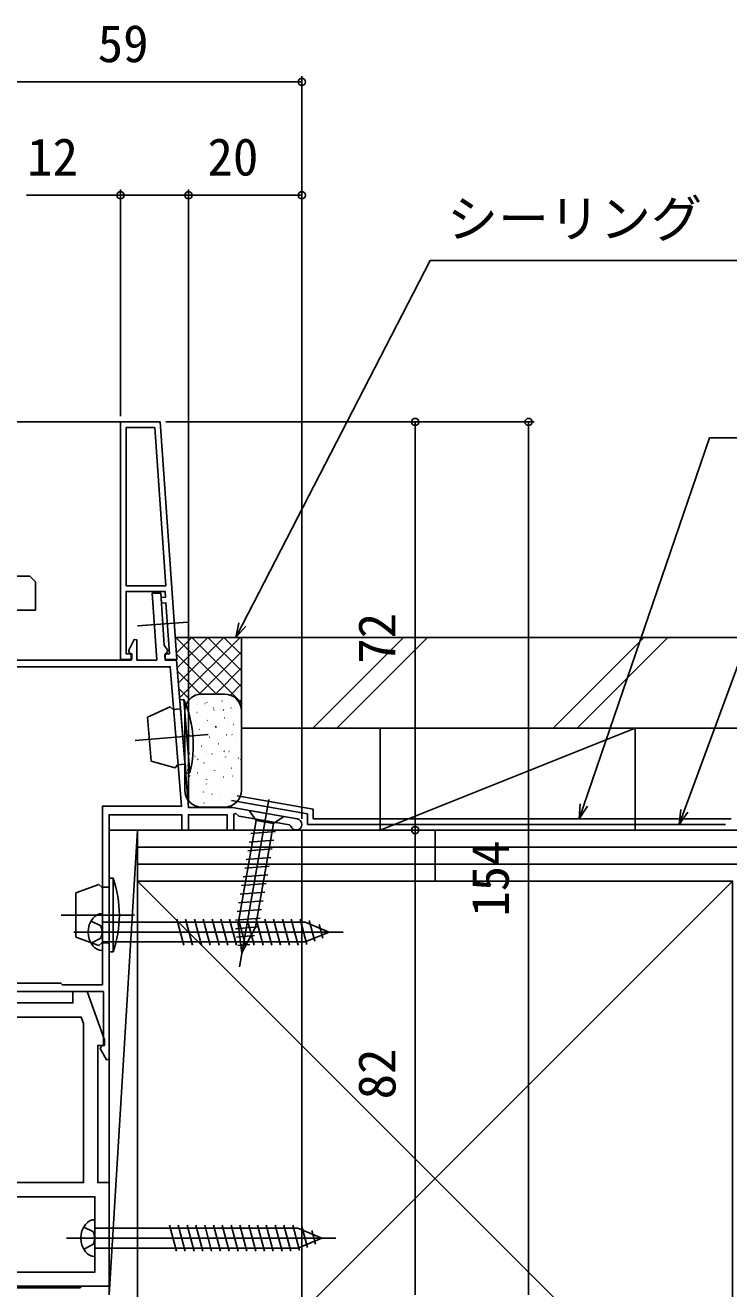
# Model space of a CAD drawing. Units: millimetres, scale not verified. Extents: x -525 to 525, y -786 to 786.
# Drawn here: x 164.3 to 288.4, y 168.5 to 391.4 of the extents above; entities that cross this region are included whole.
import ezdxf
from ezdxf.enums import TextEntityAlignment as Align

# ---------------------------------------------------------------- set-up
doc = ezdxf.new("R2010")
doc.units = ezdxf.units.MM
doc.header["$LTSCALE"] = 4
for name, color, linetype in [('0-2_YKK_11', 7, 'Continuous'), ('0-4_YKK_12', 2, 'Continuous'), ('0-5_YKK_13', 4, 'Continuous'), ('0-7_YKK_D', 6, 'Continuous'), ('0-9_YSS_K', 3, 'Continuous')]:
    doc.layers.add(name, color=color, linetype=linetype)
doc.styles.add('ＭＳ ゴシック', font='')
doc.styles.get('ＭＳ ゴシック').set_extended_font_data('MS Gothic')

msp = doc.modelspace()

# ---------------------------------------------------------------- linework, layer by layer
at = {"layer": '0-2_YKK_11'}
for p, q in [((187.186, 320.4), (189.131, 292.5)), ((174.618, 215.249), (174.618, 187.2)), ((150.118, 168.9), (179.118, 168.9))]:
    msp.add_line(p, q, dxfattribs=at)
for points in [[(191.04, 279.5), (188.118, 321.4), (181.118, 321.4), (181.118, 279.5), (183.118, 279.5), (183.118, 280.5), (182.118, 280.5), (182.118, 291.5), (189, 291.5), (189.07, 290.498), (188.272, 290.442), (188.342, 289.444), (189.14, 289.5), (189.767, 280.5), (189.018, 280.5), (189.018, 279.5)], [(187.186, 320.4), (182.118, 320.4), (182.118, 292.5), (189.131, 292.5)], [(155.518, 222.1), (155.518, 278.2), (189.911, 278.2), (191.898, 253.6), (177.918, 253.6), (177.918, 222.1), (170.918, 222.1), (170.618, 222.4), (162.618, 222.4), (162.318, 222.1)], [(174.618, 215.249), (174.198, 216.4), (161.118, 216.4), (161.118, 214.9), (156.618, 214.9), (156.618, 187.2), (174.618, 187.2)], [(156.618, 171.4), (176.618, 171.4), (176.618, 184.7), (156.618, 184.7)]]:
    msp.add_lwpolyline(points, close=True, dxfattribs=at)
for points in [[(154.118, 222.9), (154.118, 279.4), (183.018, 279.4), (183.018, 280.308), (182.768, 280.604), (182.55, 281.034), (183.556, 283.047), (184.018, 282.937), (184.018, 279.4), (187.515, 279.4), (186.715, 291.2), (188.218, 291.2), (188.842, 281.998), (189.467, 281.067), (189.238, 280.601), (188.959, 280.281), (189.018, 279.4), (191.018, 279.4), (193.118, 253.4), (200.863, 253.4), (212.292, 251.385)], [(211.164, 250.1), (210.93, 250.305), (202.009, 251.878), (201.465, 252.335), (201.118, 252.173), (201.118, 249.4), (199.918, 249.4), (199.918, 252.1), (193.118, 252.1), (193.118, 249.4), (191.918, 249.4), (191.918, 252.1), (179.118, 252.1), (179.118, 208.968), (178.669, 208.851), (177.556, 210.854), (177.818, 211.3), (178.118, 211.6), (178.118, 220.9), (155.318, 220.9)], [(150.118, 168.9), (179.118, 168.9), (179.118, 187.2), (177.118, 187.2), (177.118, 211.4), (178.318, 211.4), (178.318, 212.4), (175.218, 220.9), (172.718, 220.9), (172.718, 218.9), (161.118, 218.9), (161.118, 220.9), (157.84, 220.9), (157.561, 220.271), (158.618, 219.1), (158.618, 217.4), (154.818, 217.4), (154.818, 217.7)], [(179.118, 167.4), (179.118, 168.9), (174.318, 168.9), (174.125, 168.75), (173.931, 168.6), (150.118, 168.6)]]:
    msp.add_lwpolyline(points, dxfattribs=at)
msp.add_arc((212.118, 250.4), 1, 197.48645, 80.00001, dxfattribs=at)
at = {"layer": '0-4_YKK_12'}
msp.add_line((181.618, 321.4), (-17.498, 321.4), dxfattribs=at)
at = {"layer": '0-5_YKK_13'}
for p, q in [((165.118, 294.2), (129.118, 294.2)), ((165.118, 294.2), (166.118, 293.2)), ((166.118, 289.7), (166.118, 293.2)), ((166.118, 288.2), (139.818, 288.2)), ((166.118, 289.7), (166.118, 288.2)), ((193.013, 286.069), (184.096, 285.447)), ((192.297, 272.436), (191.585, 272.379)), ((192.632, 259.421), (191.585, 272.379)), ((192.297, 272.436), (193.344, 259.479)), ((185.913, 269.32), (186.542, 261.53)), ((196.58, 266.261), (183.69, 265.22)), ((192.632, 259.421), (192.503, 261.016)), ((192.632, 259.421), (193.344, 259.479)), ((207.31, 254.802), (202.1, 225.258)), ((205.08, 251.083), (201.861, 232.83)), ((208.133, 250.544), (204.914, 232.292)), ((209.928, 251.802), (208.133, 250.544)), ((208.179, 247.638), (203.847, 247.259)), ((208.448, 249.167), (204.117, 248.789)), ((207.909, 246.109), (203.578, 245.73)), ((207.37, 243.05), (203.038, 242.671)), ((207.64, 244.58), (203.308, 244.201)), ((179.833, 240.9), (179.118, 240.9)), ((179.118, 227.9), (179.118, 240.9)), ((179.833, 240.9), (179.833, 227.9)), ((207.1, 241.521), (202.769, 241.142)), ((206.831, 239.992), (202.499, 239.613)), ((173.218, 238.308), (173.218, 230.492)), ((206.291, 236.933), (201.96, 236.554)), ((206.561, 238.462), (202.229, 238.083)), ((183.604, 234.4), (170.672, 234.4)), ((177.918, 228.15), (177.918, 234.65)), ((206.022, 235.404), (201.69, 235.025)), ((175.926, 233.35), (177.646, 232.492)), ((177.918, 231.4), (177.646, 232.492)), ((177.918, 233.15), (213.693, 233.15)), ((191.062, 233.7), (192.295, 229.1)), ((192.615, 233.7), (193.847, 229.1)), ((194.168, 233.7), (195.4, 229.1)), ((195.721, 233.7), (196.953, 229.1)), ((197.274, 233.7), (198.506, 229.1)), ((198.827, 233.7), (200.059, 229.1)), ((200.379, 233.7), (201.612, 229.1)), ((205.482, 232.345), (201.417, 231.989)), ((205.752, 233.874), (201.42, 233.495)), ((202.534, 227.72), (201.861, 232.83)), ((202.534, 227.72), (201.861, 232.83)), ((201.932, 233.7), (203.165, 229.1)), ((202.534, 227.72), (204.914, 232.292)), ((203.485, 233.7), (204.718, 229.1)), ((205.038, 233.7), (206.271, 229.1)), ((206.591, 233.7), (207.824, 229.1)), ((208.144, 233.7), (209.377, 229.1)), ((209.697, 233.7), (210.929, 229.1)), ((211.25, 233.7), (212.482, 229.1)), ((212.803, 233.7), (214.012, 229.187)), ((217.918, 231.4), (213.693, 233.15)), ((214.425, 233.442), (215.41, 229.766)), ((216.171, 232.719), (216.808, 230.345)), ((172.918, 231.4), (220.418, 231.4)), ((175.926, 229.45), (177.646, 230.308)), ((177.918, 231.4), (177.646, 230.308)), ((177.918, 229.65), (213.693, 229.65)), ((204.745, 230.775), (201.613, 230.501)), ((217.918, 231.4), (213.693, 229.65)), ((217.918, 231.4), (213.693, 229.65)), ((179.118, 227.9), (179.118, 229.5)), ((179.118, 227.9), (179.833, 227.9)), ((203.923, 229.197), (201.809, 229.012)), ((176.618, 174.15), (176.618, 180.65)), ((174.626, 179.35), (176.346, 178.492)), ((176.618, 177.4), (176.346, 178.492)), ((176.618, 179.15), (212.393, 179.15)), ((189.762, 179.7), (190.995, 175.1)), ((191.315, 179.7), (192.547, 175.1)), ((192.868, 179.7), (194.1, 175.1)), ((194.421, 179.7), (195.653, 175.1)), ((195.974, 179.7), (197.206, 175.1)), ((197.527, 179.7), (198.759, 175.1)), ((199.079, 179.7), (200.312, 175.1)), ((200.632, 179.7), (201.865, 175.1)), ((202.185, 179.7), (203.418, 175.1)), ((203.738, 179.7), (204.971, 175.1)), ((205.291, 179.7), (206.524, 175.1)), ((206.844, 179.7), (208.077, 175.1)), ((208.397, 179.7), (209.629, 175.1)), ((209.95, 179.7), (211.182, 175.1)), ((211.503, 179.7), (212.712, 175.187)), ((216.618, 177.4), (212.393, 179.15)), ((213.125, 179.442), (214.11, 175.766)), ((214.871, 178.719), (215.508, 176.345)), ((171.618, 177.4), (219.118, 177.4)), ((174.626, 175.45), (176.346, 176.308)), ((176.618, 177.4), (176.346, 176.308)), ((216.618, 177.4), (212.393, 175.65)), ((216.618, 177.4), (212.393, 175.65)), ((176.618, 175.65), (212.393, 175.65))]:
    msp.add_line(p, q, dxfattribs=at)
for points in [[(191.714, 270.784), (190.418, 270.679), (189.88, 271.138), (185.913, 269.32)], [(192.503, 261.016), (191.207, 260.911), (190.749, 260.373), (186.542, 261.53)], [(209.928, 251.802), (203.823, 252.878), (205.08, 251.083), (208.133, 250.544)], [(179.118, 239.3), (177.818, 239.3), (177.318, 239.8), (173.218, 238.308)], [(179.118, 229.5), (177.818, 229.5), (177.318, 229), (173.218, 230.492)]]:
    msp.add_lwpolyline(points, dxfattribs=at)
for centre, radius, start, end in [((173.968, 264.435), 20, 345.65214, 23.58329), ((160.918, 234.4), 20, 341.03444, 18.96559), ((177.906, 232.55), 2.1, 89.66112, 142.75083), ((179.418, 231.4), 4, 142.75083, 217.24917), ((177.906, 230.25), 2.1, 217.24917, 270.33888), ((176.606, 178.55), 2.1, 89.66112, 142.75083), ((178.118, 177.4), 4, 142.75083, 217.24917), ((176.606, 176.25), 2.1, 217.24917, 270.33888)]:
    msp.add_arc(centre, radius, start, end, dxfattribs=at)
at = {"layer": '0-7_YKK_D'}
for p, q in [((154.118, 381.4), (213.118, 381.4)), ((213.118, 251.4), (213.118, 382.4)), ((181.118, 322.4), (181.118, 362.4)), ((193.118, 254.4), (193.118, 362.4)), ((193.118, 254.4), (193.118, 362.4)), ((193.118, 361.4), (213.118, 361.4)), ((213.118, 251.4), (213.118, 362.4)), ((189.118, 321.4), (234.118, 321.4)), ((189.118, 321.4), (254.118, 321.4)), ((233.118, 321.4), (233.118, 249.4)), ((253.118, 167.4), (253.118, 321.4)), ((213.118, 249.4), (234.118, 249.4)), ((213.118, 249.4), (234.118, 249.4)), ((213.118, 249.4), (213.118, 52.4)), ((233.118, 249.4), (233.118, 167.4))]:
    msp.add_line(p, q, dxfattribs=at)
for points in [[(193.118, 361.4), (181.118, 361.4), (164.523, 361.4)], [(201.454, 283.4), (202.623, 285.666), (235.785, 349.92), (333.323, 349.92)], [(262.068, 251.4), (262.894, 253.812), (285.068, 318.582), (386.545, 318.582)], [(279.718, 250.4), (280.6, 252.793), (294.514, 290.57), (395.632, 290.57)], [(203.23, 285.353), (201.454, 283.4), (202.016, 285.979)], [(263.54, 253.591), (262.068, 251.4), (262.247, 254.034)], [(281.241, 252.557), (279.718, 250.4), (279.958, 253.029)]]:
    msp.add_lwpolyline(points, dxfattribs=at)
for centre in [(213.118, 381.4), (181.118, 361.4), (193.118, 361.4), (193.118, 361.4), (213.118, 361.4), (233.118, 321.4), (253.118, 321.4), (233.118, 249.4), (233.118, 249.4)]:
    msp.add_circle(centre, 0.637, dxfattribs=at)
at = {"layer": '0-9_YSS_K'}
for p, q in [((190.749, 283.256), (190.893, 283.4)), ((202.47, 271.822), (190.893, 283.4)), ((190.991, 280.669), (193.722, 283.4)), ((191.202, 278.052), (196.55, 283.4)), ((191.344, 275.366), (199.378, 283.4)), ((191.555, 272.749), (202.207, 283.4)), ((202.47, 274.651), (193.722, 283.4)), ((202.47, 277.479), (196.55, 283.4)), ((202.471, 280.308), (199.378, 283.4)), ((202.471, 283.136), (202.207, 283.4)), ((374.996, 283.4), (202.47, 283.4)), ((202.47, 270.4), (202.471, 283.4)), ((215.037, 267.4), (231.037, 283.4)), ((235.28, 283.4), (219.28, 267.4)), ((257.463, 267.4), (273.463, 283.4)), ((261.706, 267.4), (277.706, 283.4)), ((198.065, 273.4), (191.008, 280.457)), ((194.998, 273.363), (202.471, 280.835)), ((195.245, 273.392), (191.256, 277.38)), ((197.864, 273.4), (202.47, 278.007)), ((193.318, 272.49), (191.423, 274.384)), ((200.507, 273.215), (202.47, 275.178)), ((193.318, 272.49), (193.3, 272.507)), ((194.163, 273.084), (194.213, 273.091)), ((195.47, 273.4), (199.47, 273.4)), ((199, 272.142), (199.049, 272.149)), ((201.009, 272.938), (201.019, 272.937)), ((202.051, 271.93), (202.47, 272.35)), ((192.47, 256.437), (192.47, 270.4)), ((192.981, 271.284), (193.03, 271.291)), ((194.585, 270.124), (194.635, 270.131)), ((194.641, 271.489), (194.65, 271.488)), ((195.99, 271.713), (196.04, 271.72)), ((196.335, 271.969), (196.425, 271.926)), ((197.493, 270.915), (197.503, 270.913)), ((197.595, 270.553), (197.644, 270.56)), ((199.248, 270.586), (199.339, 270.543)), ((200.605, 270.982), (200.654, 270.989)), ((200.738, 270.261), (200.748, 270.259)), ((202.47, 270.4), (202.47, 256.437)), ((193.402, 268.324), (193.452, 268.331)), ((194.37, 268.812), (194.379, 268.81)), ((196.412, 268.753), (196.462, 268.76)), ((197.271, 268.228), (197.281, 268.226)), ((197.846, 267.635), (197.936, 267.592)), ((198.017, 267.593), (198.066, 267.6)), ((199.422, 269.182), (199.471, 269.189)), ((200.124, 267.653), (200.134, 267.651)), ((201.026, 268.022), (201.076, 268.029)), ((202.431, 269.611), (202.47, 269.617)), ((193.195, 266.226), (193.286, 266.183)), ((193.756, 266.204), (193.765, 266.202)), ((193.824, 265.364), (193.874, 265.371)), ((195.007, 267.164), (195.057, 267.171)), ((196.834, 265.793), (196.883, 265.8)), ((197, 265.551), (197.01, 265.549)), ((199.844, 266.222), (199.893, 266.229)), ((200.759, 266.253), (200.85, 266.21)), ((226.918, 249.4), (271.918, 267.4)), ((226.918, 267.4), (226.918, 249.4)), ((226.918, 267.4), (271.918, 267.4)), ((193.534, 263.517), (193.543, 263.515)), ((195.429, 264.204), (195.479, 264.211)), ((198.439, 264.633), (198.488, 264.64)), ((199.357, 263.302), (199.447, 263.259)), ((199.902, 264.966), (199.912, 264.964)), ((200.265, 263.262), (200.315, 263.269)), ((201.448, 265.062), (201.498, 265.069)), ((193.263, 260.84), (193.272, 260.838)), ((193.342, 262.907), (193.292, 262.914)), ((194.246, 262.404), (194.296, 262.411)), ((194.706, 261.893), (194.797, 261.85)), ((195.851, 261.244), (195.901, 261.251)), ((196.386, 262.943), (196.396, 262.941)), ((197.256, 262.833), (197.305, 262.84)), ((198.861, 261.673), (198.91, 261.68)), ((199.631, 262.289), (199.641, 262.287)), ((201.87, 262.102), (201.92, 262.109)), ((202.27, 261.919), (202.361, 261.876)), ((192.841, 260.815), (192.891, 260.822)), ((192.92, 259.947), (192.87, 259.954)), ((193.304, 258.942), (193.394, 258.899)), ((194.668, 259.444), (194.718, 259.451)), ((196.164, 260.255), (196.174, 260.253)), ((197.678, 259.873), (197.727, 259.88)), ((199.017, 259.681), (199.027, 259.679)), ((199.283, 258.713), (199.332, 258.72)), ((200.687, 260.302), (200.737, 260.309)), ((200.868, 258.969), (200.958, 258.926)), ((195.893, 257.578), (195.903, 257.576)), ((196.217, 257.559), (196.308, 257.516)), ((196.273, 258.284), (196.322, 258.291)), ((192.839, 255.785), (192.829, 255.783)), ((195.741, 256.114), (195.751, 256.112)), ((195.85, 254.142), (195.899, 254.149)), ((197.254, 255.731), (197.304, 255.738)), ((198.594, 255.539), (198.604, 255.537)), ((198.859, 254.571), (198.909, 254.578)), ((200.698, 254.605), (214.118, 252.239)), ((199.47, 253.437), (195.47, 253.437)), ((195.47, 253.437), (195.48, 253.435)), ((195.794, 253.418), (195.884, 253.375)), ((214.118, 252.239), (214.118, 250.4)), ((287.879, 250.4), (214.118, 250.4)), ((215.118, 251.4), (288.879, 251.4)), ((179.118, 249.4), (179.118, 167.4)), ((184.118, 249.4), (179.118, 249.4)), ((179.118, 167.4), (179.118, 249.4)), ((184.118, 249.4), (179.118, 167.4)), ((184.118, 249.4), (375.004, 249.4)), ((184.118, 167.4), (184.118, 249.4)), ((236.62, 240.396), (236.62, 249.4)), ((184.118, 246.4), (375.005, 246.4)), ((184.118, 243.4), (375.006, 243.4)), ((184.118, 135.4), (289.118, 240.4)), ((184.118, 240.4), (289.118, 135.4))]:
    msp.add_line(p, q, dxfattribs=at)
for points in [[(202.47, 271.4), (202.471, 283.4), (190.77, 283.4)], [(375, 267.4), (202.47, 267.4), (202.47, 283.4)], [(271.918, 267.4), (271.918, 249.4), (226.918, 249.4)], [(201.698, 255.429), (215.118, 253.063), (215.118, 251.4)]]:
    msp.add_lwpolyline(points, dxfattribs=at)
msp.add_lwpolyline([(289.118, 135.4), (289.118, 240.4), (184.118, 240.4), (184.118, 135.4)], close=True, dxfattribs=at)
for centre, start, end in [((195.47, 270.4), 89.99896, 179.99896), ((199.47, 270.4), 359.99896, 89.99896), ((195.47, 256.437), 179.99896, 269.99896), ((199.47, 256.437), 269.99896, 359.99896)]:
    msp.add_arc(centre, 3, start, end, dxfattribs=at)

# ---------------------------------------------------------------- texts
at = {"layer": '0-7_YKK_D', "style": 'ＭＳ ゴシック'}
for s, p in [('59', (177.098, 382.9)), ('12', (164.642, 362.9)), ('20', (196.471, 362.9)), ('シーリング（別途）', (238.721, 351.994))]:
    msp.add_text(s, height=6.598, dxfattribs=at).set_placement(p, align=Align.BOTTOM_LEFT)
for s, p in [('72', (231.618, 278.752)), ('154', (251.618, 234.096)), ('82', (231.618, 201.88))]:
    msp.add_text(s, height=6.598, rotation=90, dxfattribs=at).set_placement(p, align=Align.BOTTOM_LEFT)

doc.saveas('drawing.dxf')
